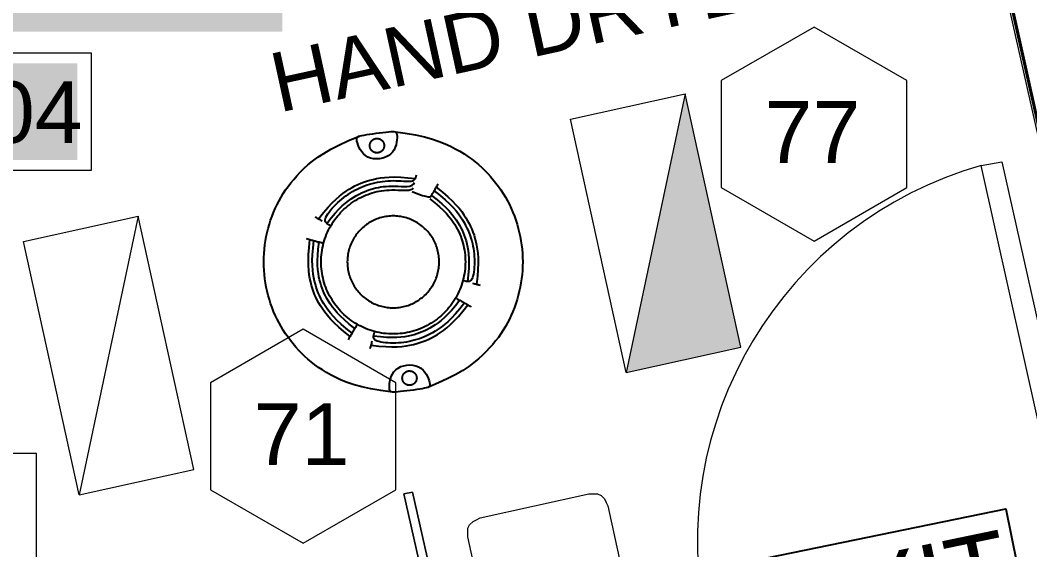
# Model space of a CAD drawing. Header units: inches. Extents: x 0.9 to 36.3, y 0.7 to 23.3.
# Drawn here: x 24.989 to 25.962, y 12.62 to 13.131 of the extents above; entities that cross this region are included whole.
import ezdxf

# ---------------------------------------------------------------- set-up
doc = ezdxf.new("R2010")
doc.units = ezdxf.units.IN
doc.linetypes.add('ACAD_ISO02W100', pattern=[15, 12, -3])
for name, color, linetype, lineweight, true_color in [('Blocks', 7, 'Continuous', 5, 0x9a9c7f), ('Boarder for name', 7, 'Continuous', 5, 0x777777), ('Doors', 7, 'Continuous', 5, 0xf2db9c), ('Lights', 7, 'Continuous', 15, 0xff0a0a), ('Numbering Lights', 1, 'Continuous', 15, 0xff0000), ('PDF_Geometry', 7, 'Continuous', 9, 0x777777)]:
    doc.layers.add(name, color=color, linetype=linetype, lineweight=lineweight, true_color=true_color)
for name, color, linetype in [('EXIT', 10, 'Continuous'), ('PDF_Text', 7, 'Continuous'), ('Smoke Detector', 104, 'Continuous')]:
    doc.layers.add(name, color=color, linetype=linetype)
doc.layers.add('Numbering receptecles', color=170, linetype='Continuous', lineweight=15)
doc.layers.add('PDF_Solid Fills', color=7, linetype='Continuous', true_color=0xffffff)
doc.styles.add('PDF Arial', font='arial.ttf')
doc.styles.get("Standard").update_dxf_attribs({"font": 'arial.ttf'})

msp = doc.modelspace()

# ---------------------------------------------------------------- hatches: boundary and pattern name
at = {"layer": 'Lights', "linetype": 'ByBlock', "ltscale": 0.001, "transparency": 33554559}
h = msp.add_hatch(color=256, dxfattribs=at)
h.paths.add_polyline_path([(25.63015, 13.06009), (25.57332, 12.79159), (25.6839, 12.81594)])
h.paths.add_polyline_path([(24.7765, 12.54384), (24.79335, 12.54384), (24.79335, 12.5639), (24.7765, 12.5639)], flags=9)
h.paths.add_polyline_path([(25.67088, 12.97179), (25.69768, 12.97179), (25.69768, 12.99117), (25.67088, 12.99117)], flags=9)
h.paths.add_polyline_path([(25.02588, 12.94593), (25.05279, 12.94593), (25.05279, 12.96564), (25.02588, 12.96564)], flags=9)
h.paths.add_polyline_path([(25.09962, 13.57578), (25.12653, 13.57578), (25.12653, 13.59549), (25.09962, 13.59549)], flags=9)
h.paths.add_polyline_path([(24.81208, 13.50909), (24.8391, 13.50909), (24.8391, 13.52914), (24.81208, 13.52914)], flags=9)
h.paths.add_polyline_path([(24.71619, 12.7993), (24.73549, 12.80572), (24.72927, 12.82443), (24.70997, 12.818)], flags=9)

# ---------------------------------------------------------------- linework, layer by layer
at = {"layer": 'Blocks', "linetype": 'ByBlock'}
msp.add_lwpolyline([(25.44563, 12.51782), (25.42063, 12.63282), (25.42063, 12.63615), (25.42063, 12.64115), (25.4223, 12.64449), (25.42563, 12.64782), (25.42897, 12.64949), (25.4323, 12.65115), (25.53729, 12.67448), (25.54063, 12.67448), (25.54563, 12.67448), (25.54896, 12.67282), (25.55229, 12.66948), (25.55396, 12.66615), (25.55563, 12.66282), (25.58063, 12.54782)], dxfattribs=at)
at = {"layer": 'Boarder for name', "linetype": 'ByBlock'}
msp.add_lwpolyline([(24.89408, 13.0996), (25.05741, 13.0996), (25.05741, 12.98627), (24.89408, 12.98627)], close=True, dxfattribs=at)
at = {"layer": 'Doors', "linetype": 'ByBlock'}
msp.add_lwpolyline([(25.99728, 12.62449), (25.91561, 12.99114), (25.93561, 12.99447), (26.01727, 12.62949)], close=True, dxfattribs=at)
msp.add_arc((26.01913, 12.62841), 0.37721, 105.92774, 192.335, dxfattribs=at)
at = {"layer": 'EXIT', "linetype": 'ByBlock', "ltscale": 0.001}
msp.add_lwpolyline([(25.96093, 12.55345), (25.73092, 12.50625), (25.70922, 12.61271), (25.93924, 12.65991)], close=True, dxfattribs=at)
at = {"layer": 'Lights', "linetype": 'ByBlock'}
for points in [[(25.57332, 12.79159), (25.51957, 13.03575), (25.63015, 13.06009), (25.57332, 12.79159), (25.6839, 12.81594), (25.63015, 13.06009)], [(25.04587, 12.67361), (24.99211, 12.91776), (25.10269, 12.94211), (25.04587, 12.67361), (25.15645, 12.69796), (25.10269, 12.94211)]]:
    msp.add_lwpolyline(points, dxfattribs=at)
at = {"layer": 'Numbering Lights', "linetype": 'ByBlock', "ltscale": 0.001}
for points in [[(25.75438, 13.12464), (25.66497, 13.07302), (25.66497, 12.96978), (25.75438, 12.91816), (25.84379, 12.96978), (25.84379, 13.07302)], [(25.26172, 12.83323), (25.17231, 12.78161), (25.17231, 12.67837), (25.26172, 12.62675), (25.35113, 12.67837), (25.35113, 12.78161)]]:
    msp.add_lwpolyline(points, close=True, dxfattribs=at)
at = {"layer": 'Numbering receptecles', "linetype": 'ByBlock', "ltscale": 0.001}
msp.add_lwpolyline([(24.80844, 12.7137), (25.00444, 12.7137), (25.00444, 12.54644), (24.80844, 12.54644)], close=True, dxfattribs=at)
at = {"layer": 'PDF_Geometry', "linetype": 'ByBlock'}
for points in [[(25.17398, 13.40612), (25.18231, 13.37446), (25.46896, 13.43779), (25.86061, 13.52445), (26.05894, 12.63782), (26.01727, 12.62949), (26.02894, 12.58115), (26.06894, 12.58949), (26.17893, 12.09617), (26.22727, 12.10617), (26.11727, 12.60115), (26.51392, 12.68948), (26.73225, 11.70452), (26.78558, 11.71619), (26.56059, 12.72448), (26.40226, 13.43445), (26.76391, 13.51445), (26.74891, 13.58445), (26.38726, 13.50278), (26.20393, 14.33442)], [(25.89728, 13.36112), (25.92228, 13.25279), (25.94228, 13.16113), (26.05894, 12.63782), (26.01727, 12.62949), (26.01727, 12.63115), (26.05561, 12.64115), (26.05561, 12.63949), (26.05727, 12.63949), (26.01727, 12.63115)], [(25.94061, 13.16113), (26.05727, 12.63949), (26.05561, 12.63949), (26.05561, 12.64115), (25.94061, 13.1528)], [(25.94228, 13.1528), (26.05727, 12.63949)]]:
    msp.add_lwpolyline(points, dxfattribs=at)
msp.add_lwpolyline([(25.4073, 12.49782), (25.3673, 12.67615), (25.35897, 12.67448), (25.39897, 12.49616), (25.35897, 12.67448), (25.3673, 12.67615)], close=True, dxfattribs=at)
at = {"layer": 'PDF_Solid Fills', "linetype": 'ByBlock', "transparency": 33554559}
for points in [[(24.67181, 13.12003), (25.24179, 13.12003), (24.67181, 13.21336), (25.24179, 13.21336)], [(24.90408, 12.99627), (25.04408, 12.99627), (24.90408, 13.0896), (25.04408, 13.0896)]]:
    msp.add_solid(points, dxfattribs=at)
at = {"layer": 'Smoke Detector', "linetype": 'ByBlock'}
for points in [[(25.34789, 12.77255), (25.33666, 12.77403), (25.32685, 12.77574), (25.31828, 12.77763), (25.31082, 12.77969), (25.30428, 12.78189), (25.29853, 12.78419), (25.2934, 12.78656), (25.28873, 12.78899), (25.28439, 12.79143), (25.28033, 12.79391), (25.27652, 12.79642), (25.27294, 12.79898), (25.26956, 12.80159), (25.26635, 12.80428), (25.26328, 12.80703), (25.26034, 12.80987), (25.2575, 12.81281), (25.25476, 12.81584), (25.25212, 12.81895), (25.24958, 12.82215), (25.24715, 12.82543), (25.24482, 12.82879), (25.24261, 12.83222), (25.24051, 12.83573), (25.23852, 12.8393), (25.23666, 12.84293), (25.23491, 12.84662), (25.23329, 12.85037), (25.23179, 12.85417), (25.23041, 12.85802), (25.22916, 12.8619), (25.22804, 12.86583), (25.22705, 12.86979), (25.22618, 12.87379), (25.22545, 12.8778), (25.22485, 12.88185), (25.22439, 12.8859), (25.22405, 12.88997), (25.22385, 12.89405), (25.22378, 12.89814), (25.22385, 12.90222), (25.22405, 12.9063), (25.22439, 12.91037), (25.22485, 12.91443), (25.22545, 12.91847), (25.22618, 12.92249), (25.22705, 12.92648), (25.22804, 12.93044), (25.22916, 12.93437), (25.23041, 12.93826), (25.23179, 12.94211), (25.23329, 12.94591), (25.23491, 12.94965), (25.23666, 12.95335), (25.23852, 12.95698), (25.24051, 12.96055), (25.24261, 12.96406), (25.24486, 12.96751), (25.24726, 12.97093), (25.24985, 12.97433), (25.25265, 12.97773), (25.25568, 12.98114), (25.25896, 12.98459), (25.26252, 12.98807), (25.26641, 12.99162), (25.27076, 12.99525), (25.27574, 12.99897), (25.28153, 13.00279), (25.28829, 13.00674), (25.29619, 13.01083), (25.3054, 13.01507), (25.31608, 13.01948)], [(25.34862, 13.02377), (25.36008, 13.02227), (25.37007, 13.02056), (25.37876, 13.01865), (25.38631, 13.01659), (25.39289, 13.01439), (25.39867, 13.01209), (25.40381, 13.00971), (25.40848, 13.00729), (25.41282, 13.00484), (25.41688, 13.00237), (25.42069, 12.99986), (25.42428, 12.9973), (25.42766, 12.99468), (25.43087, 12.992), (25.43393, 12.98924), (25.43687, 12.9864), (25.43971, 12.98347), (25.44245, 12.98044), (25.4451, 12.97732), (25.44764, 12.97412), (25.45007, 12.97084), (25.45239, 12.96749), (25.45461, 12.96405), (25.45671, 12.96055), (25.45869, 12.95698), (25.46056, 12.95335), (25.4623, 12.94965), (25.46393, 12.94591), (25.46543, 12.94211), (25.46681, 12.93826), (25.46806, 12.93437), (25.46918, 12.93044), (25.47017, 12.92648), (25.47103, 12.92249), (25.47176, 12.91847), (25.47236, 12.91443), (25.47283, 12.91037), (25.47316, 12.9063), (25.47336, 12.90222), (25.47343, 12.89814), (25.47336, 12.89405), (25.47316, 12.88997), (25.47283, 12.8859), (25.47236, 12.88185), (25.47176, 12.8778), (25.47103, 12.87379), (25.47017, 12.86979), (25.46918, 12.86583), (25.46806, 12.8619), (25.46681, 12.85802), (25.46543, 12.85417), (25.46393, 12.85037), (25.4623, 12.84662), (25.46056, 12.84293), (25.45869, 12.8393), (25.45671, 12.83573), (25.4546, 12.83222), (25.45236, 12.82876), (25.44995, 12.82534), (25.44736, 12.82194), (25.44456, 12.81854), (25.44153, 12.81513), (25.43825, 12.81169), (25.43469, 12.8082), (25.43081, 12.80465), (25.42647, 12.80103), (25.42151, 12.79732), (25.41577, 12.79351), (25.40909, 12.78959), (25.40131, 12.78554), (25.39227, 12.78135), (25.38181, 12.77702)], [(25.27663, 12.93969), (25.28138, 12.94567), (25.28573, 12.95075), (25.28974, 12.95504), (25.29345, 12.95864), (25.29689, 12.96166), (25.30012, 12.96419), (25.30317, 12.96633), (25.30609, 12.9682), (25.30892, 12.96987), (25.31169, 12.97137), (25.31444, 12.97272), (25.31721, 12.97394), (25.32003, 12.97504), (25.32293, 12.97603), (25.32595, 12.97692), (25.32913, 12.97774), (25.33252, 12.97849), (25.33619, 12.97913), (25.34026, 12.97962), (25.34483, 12.97992), (25.35, 12.98), (25.35587, 12.9798), (25.36254, 12.97929), (25.37012, 12.97842)], [(25.28769, 12.93331), (25.28653, 12.93398), (25.28549, 12.93464), (25.28459, 12.9353), (25.28387, 12.93601), (25.28334, 12.93678), (25.28304, 12.93766), (25.28298, 12.93867), (25.2832, 12.93985), (25.28372, 12.94121), (25.2845, 12.94273), (25.28553, 12.94439), (25.28676, 12.94614), (25.28818, 12.94797), (25.28975, 12.94983), (25.29144, 12.95169), (25.29322, 12.95353), (25.29506, 12.95531), (25.29696, 12.95703), (25.29891, 12.95869), (25.30092, 12.96029), (25.30298, 12.96181), (25.30509, 12.96327), (25.30724, 12.96466), (25.30944, 12.96598), (25.31168, 12.96722), (25.31396, 12.9684), (25.31628, 12.96949), (25.31863, 12.97051), (25.32101, 12.97145), (25.32343, 12.97232), (25.32587, 12.9731), (25.32833, 12.97381), (25.33082, 12.97443), (25.33332, 12.97497), (25.33585, 12.97543), (25.33838, 12.9758), (25.34093, 12.9761), (25.34348, 12.97631), (25.34604, 12.97643), (25.34861, 12.97647), (25.35116, 12.97644), (25.35369, 12.97634), (25.35613, 12.97622), (25.35847, 12.97609), (25.36065, 12.97598), (25.36265, 12.97592), (25.36443, 12.97594), (25.36595, 12.97606), (25.36718, 12.97631), (25.36816, 12.97669), (25.36893, 12.97721), (25.36953, 12.97787), (25.37, 12.97867), (25.37039, 12.97962), (25.37073, 12.98073), (25.37108, 12.98199)], [(25.38378, 12.95905), (25.38883, 12.95504), (25.39313, 12.95135), (25.39676, 12.94796), (25.39981, 12.94482), (25.40236, 12.9419), (25.4045, 12.93917), (25.40632, 12.93659), (25.4079, 12.93412), (25.40931, 12.93173), (25.41058, 12.92941), (25.41172, 12.92713), (25.41273, 12.9249), (25.41364, 12.9227), (25.41444, 12.92051), (25.41515, 12.91833), (25.41578, 12.91614), (25.41633, 12.91393), (25.41681, 12.9117), (25.41722, 12.90947), (25.41755, 12.90721), (25.41781, 12.90495), (25.418, 12.90269), (25.41811, 12.90041), (25.41815, 12.89814), (25.41811, 12.89586), (25.418, 12.89359), (25.41781, 12.89132), (25.41755, 12.88906), (25.41722, 12.88681), (25.41681, 12.88457), (25.41633, 12.88235), (25.41578, 12.88014), (25.41515, 12.87795), (25.41445, 12.87579), (25.41369, 12.87364), (25.41285, 12.87153), (25.41195, 12.86944), (25.41097, 12.86738), (25.40993, 12.86536), (25.40883, 12.86337), (25.40766, 12.86142), (25.40643, 12.85951), (25.40513, 12.85763), (25.40377, 12.85581), (25.40236, 12.85402), (25.40089, 12.85229), (25.39936, 12.8506), (25.39778, 12.84897), (25.39614, 12.84738), (25.39446, 12.84586), (25.39272, 12.84439), (25.39094, 12.84297), (25.38911, 12.84161), (25.38724, 12.84032), (25.38533, 12.83909), (25.38338, 12.83792), (25.38139, 12.83681), (25.37936, 12.83577), (25.37731, 12.8348), (25.37522, 12.83389), (25.3731, 12.83306), (25.37096, 12.83229), (25.36879, 12.83159), (25.36661, 12.83097), (25.3644, 12.83042), (25.36217, 12.82994), (25.35993, 12.82953), (25.35768, 12.8292), (25.35542, 12.82894), (25.35316, 12.82875), (25.35088, 12.82864), (25.34861, 12.8286), (25.34633, 12.82864), (25.34406, 12.82875), (25.34179, 12.82894), (25.33953, 12.8292), (25.33728, 12.82953), (25.33504, 12.82994), (25.33282, 12.83042), (25.33061, 12.83097), (25.32842, 12.83159), (25.32626, 12.83229), (25.32411, 12.83306), (25.322, 12.83389), (25.31991, 12.8348), (25.31785, 12.83577), (25.31583, 12.83681), (25.31384, 12.83792), (25.31189, 12.83909), (25.30997, 12.84032), (25.3081, 12.84161), (25.30628, 12.84297), (25.30449, 12.84439), (25.30276, 12.84586), (25.30107, 12.84738), (25.29944, 12.84897), (25.29785, 12.8506), (25.29633, 12.85229), (25.29485, 12.85402), (25.29344, 12.85581), (25.29208, 12.85763), (25.29079, 12.85951), (25.28956, 12.86142), (25.28839, 12.86337), (25.28728, 12.86536), (25.28624, 12.86738), (25.28527, 12.86944), (25.28436, 12.87153), (25.28353, 12.87364), (25.28276, 12.87579), (25.28206, 12.87795), (25.28144, 12.88014), (25.28089, 12.88235), (25.28041, 12.88457), (25.28, 12.88681), (25.27967, 12.88906), (25.27941, 12.89132), (25.27922, 12.89359), (25.27911, 12.89586), (25.27907, 12.89814), (25.27911, 12.90041), (25.27922, 12.90269), (25.27941, 12.90495), (25.27967, 12.90721), (25.28, 12.90947), (25.28041, 12.9117), (25.28089, 12.91393), (25.28144, 12.91614), (25.28206, 12.91832), (25.28276, 12.92049), (25.28353, 12.92263), (25.28436, 12.92475), (25.28527, 12.92684), (25.28624, 12.92889), (25.28728, 12.93092), (25.28839, 12.93291), (25.28956, 12.93486), (25.29079, 12.93677), (25.29208, 12.93864), (25.29344, 12.94047), (25.29485, 12.94225), (25.29633, 12.94399), (25.29785, 12.94567), (25.29944, 12.94731), (25.30107, 12.94889), (25.30276, 12.95042), (25.30449, 12.95189), (25.30628, 12.95331), (25.3081, 12.95466), (25.30997, 12.95596), (25.31189, 12.95719), (25.31384, 12.95836), (25.31583, 12.95946), (25.31785, 12.9605), (25.31991, 12.96148), (25.322, 12.96238), (25.32411, 12.96322), (25.32626, 12.96398), (25.32842, 12.96468), (25.33061, 12.96531), (25.33282, 12.96586), (25.33507, 12.96634), (25.33736, 12.96674), (25.33972, 12.96705), (25.34216, 12.96729), (25.3447, 12.96744), (25.34735, 12.9675), (25.35012, 12.96748), (25.35302, 12.96737), (25.35595, 12.96723), (25.35879, 12.96714), (25.36143, 12.96715), (25.36377, 12.96735), (25.36568, 12.96779), (25.36705, 12.96855), (25.36778, 12.96969)], [(25.28446, 12.93517), (25.28869, 12.9405), (25.29257, 12.94503), (25.29614, 12.94885), (25.29945, 12.95206), (25.30252, 12.95475), (25.30539, 12.957), (25.30811, 12.95892), (25.31071, 12.96058), (25.31323, 12.96206), (25.31568, 12.9634), (25.31807, 12.9646), (25.32042, 12.96567), (25.32274, 12.96662), (25.32505, 12.96747), (25.32735, 12.96821), (25.32965, 12.96887), (25.33198, 12.96946), (25.33435, 12.96996), (25.33676, 12.97038), (25.33925, 12.97072), (25.34182, 12.97096), (25.34449, 12.97112), (25.34728, 12.97119), (25.35021, 12.97116), (25.35326, 12.97104), (25.35634, 12.97092), (25.35935, 12.97086), (25.36215, 12.97097), (25.36465, 12.97131), (25.36672, 12.97199), (25.36825, 12.97308), (25.36912, 12.97467)], [(25.36681, 12.96608), (25.37245, 12.96383), (25.37678, 12.96229), (25.37998, 12.96136), (25.38223, 12.96093), (25.38374, 12.96091), (25.38468, 12.96118), (25.38524, 12.96165), (25.38561, 12.96222), (25.38594, 12.9628), (25.38627, 12.96338), (25.38661, 12.96395), (25.38694, 12.96453), (25.38727, 12.9651), (25.3876, 12.96568), (25.38794, 12.96626), (25.38828, 12.96685), (25.38863, 12.96745), (25.38899, 12.96808), (25.38938, 12.96875), (25.3898, 12.96948), (25.39026, 12.97028), (25.39078, 12.97118), (25.39136, 12.97219), (25.39201, 12.97332)], [(25.39016, 12.97011), (25.39614, 12.96537), (25.40122, 12.96101), (25.40551, 12.957), (25.40911, 12.9533), (25.41213, 12.94985), (25.41466, 12.94663), (25.4168, 12.94357), (25.41867, 12.94066), (25.42033, 12.93783), (25.42184, 12.93506), (25.42319, 12.9323), (25.42441, 12.92954), (25.42551, 12.92672), (25.4265, 12.92382), (25.42739, 12.92079), (25.42821, 12.91761), (25.42896, 12.91423), (25.4296, 12.91055), (25.43009, 12.90648), (25.43039, 12.90192), (25.43047, 12.89675), (25.43027, 12.89088), (25.42976, 12.88421), (25.42889, 12.87663)], [(25.38564, 12.96229), (25.39097, 12.95806), (25.3955, 12.95418), (25.39932, 12.9506), (25.40253, 12.9473), (25.40522, 12.94423), (25.40747, 12.94135), (25.40939, 12.93863), (25.41105, 12.93603), (25.41253, 12.93351), (25.41388, 12.93104), (25.41508, 12.92859), (25.41617, 12.92612), (25.41714, 12.92361), (25.41803, 12.92102), (25.41882, 12.91833), (25.41955, 12.91549), (25.42022, 12.91248), (25.42079, 12.9092), (25.42123, 12.90558), (25.4215, 12.90151), (25.42157, 12.8969), (25.42139, 12.89167), (25.42093, 12.88572), (25.42016, 12.87897)], [(25.38823, 12.96676), (25.39392, 12.96224), (25.39877, 12.95808), (25.40286, 12.95426), (25.40629, 12.95073), (25.40917, 12.94744), (25.41158, 12.94437), (25.41362, 12.94146), (25.4154, 12.93867), (25.41699, 12.93598), (25.41842, 12.93336), (25.4197, 12.9308), (25.42085, 12.92829), (25.42187, 12.9258), (25.42277, 12.92334), (25.42357, 12.92088), (25.42427, 12.91841), (25.4249, 12.91593), (25.42544, 12.91342), (25.4259, 12.9109), (25.42627, 12.90836), (25.42657, 12.90582), (25.42678, 12.90326), (25.4269, 12.9007), (25.42694, 12.89814), (25.4269, 12.89558), (25.42678, 12.89307), (25.42657, 12.89065), (25.42628, 12.88835), (25.42591, 12.88624), (25.42547, 12.88434), (25.42495, 12.88271), (25.42435, 12.88138), (25.42367, 12.88039), (25.42292, 12.87972), (25.42209, 12.87931), (25.42116, 12.87914), (25.42015, 12.87915), (25.41905, 12.87932), (25.41785, 12.87959), (25.41655, 12.87993)], [(25.27343, 12.94154), (25.27449, 12.94093), (25.27533, 12.94044), (25.27603, 12.94004), (25.27665, 12.93968), (25.27728, 12.93932), (25.278, 12.9389), (25.27887, 12.9384), (25.27999, 12.93776)], [(25.26475, 12.92061), (25.26602, 12.92027), (25.26715, 12.91997), (25.26816, 12.91969), (25.26909, 12.91944), (25.26995, 12.91921), (25.27077, 12.91899), (25.27157, 12.91878), (25.27238, 12.91856), (25.27322, 12.91834), (25.27409, 12.9181), (25.27501, 12.91786), (25.27599, 12.9176), (25.27704, 12.91732), (25.27816, 12.91701), (25.27937, 12.91669), (25.28067, 12.91634)], [(25.30705, 12.82616), (25.30108, 12.83091), (25.296, 12.83526), (25.29171, 12.83927), (25.2881, 12.84298), (25.28509, 12.84642), (25.28256, 12.84965), (25.28041, 12.8527), (25.27855, 12.85562), (25.27688, 12.85845), (25.27538, 12.86122), (25.27402, 12.86397), (25.2728, 12.86674), (25.27171, 12.86956), (25.27072, 12.87246), (25.26982, 12.87548), (25.269, 12.87866), (25.26826, 12.88205), (25.26762, 12.88572), (25.26713, 12.88979), (25.26682, 12.89436), (25.26675, 12.89953), (25.26695, 12.9054), (25.26746, 12.91207), (25.26833, 12.91965)], [(25.30899, 12.82952), (25.30329, 12.83404), (25.29845, 12.83819), (25.29436, 12.84202), (25.29092, 12.84555), (25.28805, 12.84883), (25.28564, 12.85191), (25.28359, 12.85482), (25.28182, 12.8576), (25.28022, 12.8603), (25.27879, 12.86294), (25.2775, 12.86556), (25.27634, 12.8682), (25.27529, 12.87089), (25.27435, 12.87366), (25.2735, 12.87654), (25.27272, 12.87957), (25.272, 12.8828), (25.27139, 12.8863), (25.27092, 12.89018), (25.27063, 12.89454), (25.27056, 12.89946), (25.27075, 12.90506), (25.27124, 12.91142), (25.27207, 12.91865)], [(25.31157, 12.83399), (25.30625, 12.83822), (25.30172, 12.8421), (25.29789, 12.84567), (25.29468, 12.84898), (25.292, 12.85205), (25.28974, 12.85492), (25.28783, 12.85764), (25.28617, 12.86024), (25.28468, 12.86276), (25.28334, 12.86523), (25.28213, 12.86769), (25.28105, 12.87015), (25.28007, 12.87267), (25.27919, 12.87525), (25.27839, 12.87795), (25.27766, 12.88078), (25.277, 12.8838), (25.27643, 12.88707), (25.27599, 12.8907), (25.27571, 12.89477), (25.27565, 12.89938), (25.27583, 12.90461), (25.27628, 12.91055), (25.27706, 12.91731)], [(25.42514, 12.87763), (25.42639, 12.8773), (25.42736, 12.87704), (25.42816, 12.87682), (25.42887, 12.87663), (25.42956, 12.87645), (25.43034, 12.87624), (25.43127, 12.87599), (25.43246, 12.87567)], [(25.41276, 12.8611), (25.40853, 12.85578), (25.40465, 12.85125), (25.40107, 12.84742), (25.39777, 12.84421), (25.3947, 12.84153), (25.39182, 12.83927), (25.3891, 12.83736), (25.3865, 12.8357), (25.38398, 12.83421), (25.38151, 12.83287), (25.37906, 12.83166), (25.37659, 12.83058), (25.37408, 12.8296), (25.37149, 12.82872), (25.3688, 12.82792), (25.36596, 12.82719), (25.36295, 12.82653), (25.35967, 12.82596), (25.35605, 12.82552), (25.35198, 12.82524), (25.34737, 12.82518), (25.34214, 12.82536), (25.33619, 12.82581), (25.32944, 12.82659)], [(25.40952, 12.86297), (25.41069, 12.8623), (25.41177, 12.86167), (25.41278, 12.86109), (25.41371, 12.86055), (25.41459, 12.86004), (25.41542, 12.85956), (25.4162, 12.85911), (25.41695, 12.85868), (25.41767, 12.85826), (25.41839, 12.85785), (25.41913, 12.85742), (25.4199, 12.85698), (25.42073, 12.8565), (25.42164, 12.85597), (25.42265, 12.85539), (25.42379, 12.85473)], [(25.3271, 12.81786), (25.33468, 12.81699), (25.34135, 12.81648), (25.34722, 12.81628), (25.35239, 12.81635), (25.35695, 12.81666), (25.36102, 12.81715), (25.3647, 12.81779), (25.36808, 12.81854), (25.37126, 12.81935), (25.37429, 12.82025), (25.37719, 12.82124), (25.38001, 12.82234), (25.38277, 12.82355), (25.38553, 12.82491), (25.3883, 12.82641), (25.39113, 12.82808), (25.39404, 12.82994), (25.3971, 12.83209), (25.40032, 12.83462), (25.40377, 12.83763), (25.40747, 12.84124), (25.41148, 12.84553), (25.41584, 12.85061), (25.42058, 12.85658)], [(25.41723, 12.85852), (25.41271, 12.85282), (25.40855, 12.84798), (25.40473, 12.84389), (25.4012, 12.84045), (25.39791, 12.83758), (25.39484, 12.83517), (25.39193, 12.83312), (25.38914, 12.83135), (25.38645, 12.82975), (25.38383, 12.82832), (25.38127, 12.82704), (25.37876, 12.8259), (25.37627, 12.82488), (25.37381, 12.82398), (25.37135, 12.82318), (25.36888, 12.82247), (25.3664, 12.82185), (25.36389, 12.82131), (25.36137, 12.82085), (25.35883, 12.82047), (25.35629, 12.82018), (25.35373, 12.81997), (25.35117, 12.81984), (25.34861, 12.8198), (25.34605, 12.81984), (25.34354, 12.81997), (25.34111, 12.82018), (25.33882, 12.82046), (25.33671, 12.82083), (25.33481, 12.82128), (25.33318, 12.8218), (25.33185, 12.8224), (25.33086, 12.82307), (25.33019, 12.82383), (25.32978, 12.82466), (25.32961, 12.82558), (25.32962, 12.82659), (25.32979, 12.8277), (25.33006, 12.8289), (25.3304, 12.8302)], [(25.31344, 12.83722), (25.31277, 12.83606), (25.31214, 12.83497), (25.31156, 12.83397), (25.31102, 12.83303), (25.31051, 12.83215), (25.31003, 12.83133), (25.30958, 12.83054), (25.30915, 12.8298), (25.30873, 12.82907), (25.30832, 12.82835), (25.30789, 12.82762), (25.30745, 12.82684), (25.30697, 12.82601), (25.30644, 12.8251), (25.30586, 12.82409), (25.3052, 12.82296)], [(25.3281, 12.8216), (25.32777, 12.82036), (25.32751, 12.81938), (25.32729, 12.81858), (25.3271, 12.81788), (25.32692, 12.81718), (25.32671, 12.81641), (25.32646, 12.81547), (25.32614, 12.81428)]]:
    msp.add_lwpolyline(points, dxfattribs=at)
for points in [[(25.34603, 13.00214), (25.34379, 13.00049), (25.34123, 12.99919), (25.33844, 12.99825), (25.3355, 12.99767), (25.33252, 12.99747), (25.32958, 12.99766), (25.32677, 12.99825), (25.32418, 12.99926), (25.32188, 13.00068), (25.31988, 13.00243), (25.31817, 13.00441), (25.31674, 13.00654), (25.31557, 13.00871), (25.31467, 13.01083), (25.31401, 13.01281), (25.31358, 13.01455), (25.31339, 13.01598), (25.31345, 13.01711), (25.31379, 13.01801), (25.31443, 13.01871), (25.31541, 13.01926), (25.31674, 13.01971), (25.31846, 13.0201), (25.32058, 13.02048), (25.32312, 13.02089), (25.32599, 13.02132), (25.32908, 13.02176), (25.33228, 13.02219), (25.33548, 13.0226), (25.33857, 13.02298), (25.34145, 13.0233), (25.34401, 13.02357), (25.34616, 13.02375), (25.34792, 13.02381), (25.34933, 13.02373), (25.35041, 13.02345), (25.35121, 13.02294), (25.35177, 13.02216), (25.35213, 13.02108), (25.35231, 13.01965), (25.35235, 13.01786), (25.35223, 13.01578), (25.3519, 13.01349), (25.35134, 13.01109), (25.3505, 13.00867), (25.34937, 13.00631), (25.34789, 13.0041)], [(25.33639, 13.01623), (25.33658, 13.01611), (25.33677, 13.01599), (25.33696, 13.01586), (25.33714, 13.01573), (25.33732, 13.01559), (25.33749, 13.01544), (25.33766, 13.01529), (25.33782, 13.01513), (25.33798, 13.01497), (25.33813, 13.0148), (25.33828, 13.01463), (25.33842, 13.01445), (25.33855, 13.01427), (25.33868, 13.01408), (25.3388, 13.01389), (25.33892, 13.0137), (25.33903, 13.0135), (25.33913, 13.0133), (25.33923, 13.01309), (25.33932, 13.01289), (25.3394, 13.01268), (25.33948, 13.01246), (25.33955, 13.01225), (25.33961, 13.01203), (25.33967, 13.01181), (25.33971, 13.01159), (25.33975, 13.01137), (25.33979, 13.01114), (25.33981, 13.01092), (25.33983, 13.01069), (25.33984, 13.01047), (25.33985, 13.01024), (25.33984, 13.01001), (25.33983, 13.00979), (25.33981, 13.00956), (25.33979, 13.00934), (25.33975, 13.00911), (25.33971, 13.00889), (25.33967, 13.00867), (25.33961, 13.00845), (25.33955, 13.00823), (25.33948, 13.00801), (25.3394, 13.0078), (25.33932, 13.00759), (25.33923, 13.00738), (25.33913, 13.00718), (25.33903, 13.00698), (25.33892, 13.00678), (25.3388, 13.00659), (25.33868, 13.00639), (25.33855, 13.00621), (25.33842, 13.00603), (25.33828, 13.00585), (25.33813, 13.00568), (25.33798, 13.00551), (25.33782, 13.00535), (25.33766, 13.00519), (25.33749, 13.00504), (25.33732, 13.00489), (25.33714, 13.00475), (25.33696, 13.00461), (25.33677, 13.00449), (25.33658, 13.00436), (25.33639, 13.00425), (25.33619, 13.00414), (25.33599, 13.00403), (25.33578, 13.00394), (25.33558, 13.00385), (25.33537, 13.00376), (25.33515, 13.00369), (25.33494, 13.00362), (25.33472, 13.00356), (25.3345, 13.0035), (25.33428, 13.00345), (25.33405, 13.00341), (25.33383, 13.00338), (25.33361, 13.00335), (25.33338, 13.00333), (25.33315, 13.00332), (25.33293, 13.00332), (25.3327, 13.00332), (25.33248, 13.00333), (25.33225, 13.00335), (25.33202, 13.00338), (25.3318, 13.00341), (25.33158, 13.00345), (25.33136, 13.0035), (25.33114, 13.00356), (25.33092, 13.00362), (25.3307, 13.00369), (25.33049, 13.00376), (25.33028, 13.00385), (25.33007, 13.00394), (25.32987, 13.00403), (25.32967, 13.00414), (25.32947, 13.00425), (25.32927, 13.00436), (25.32908, 13.00449), (25.3289, 13.00461), (25.32872, 13.00475), (25.32854, 13.00489), (25.32837, 13.00504), (25.3282, 13.00519), (25.32804, 13.00535), (25.32788, 13.00551), (25.32773, 13.00568), (25.32758, 13.00585), (25.32744, 13.00603), (25.3273, 13.00621), (25.32717, 13.00639), (25.32705, 13.00659), (25.32694, 13.00678), (25.32683, 13.00698), (25.32672, 13.00718), (25.32663, 13.00738), (25.32654, 13.00759), (25.32645, 13.0078), (25.32638, 13.00801), (25.32631, 13.00823), (25.32624, 13.00845), (25.32619, 13.00867), (25.32614, 13.00889), (25.3261, 13.00911), (25.32607, 13.00934), (25.32604, 13.00956), (25.32602, 13.00979), (25.32601, 13.01001), (25.32601, 13.01024), (25.32601, 13.01047), (25.32602, 13.01069), (25.32604, 13.01092), (25.32607, 13.01114), (25.3261, 13.01137), (25.32614, 13.01159), (25.32619, 13.01181), (25.32624, 13.01203), (25.32631, 13.01225), (25.32638, 13.01246), (25.32645, 13.01268), (25.32654, 13.01289), (25.32663, 13.01309), (25.32672, 13.0133), (25.32683, 13.0135), (25.32694, 13.0137), (25.32705, 13.01389), (25.32717, 13.01408), (25.3273, 13.01427), (25.32744, 13.01445), (25.32758, 13.01463), (25.32773, 13.0148), (25.32788, 13.01497), (25.32804, 13.01513), (25.3282, 13.01529), (25.32837, 13.01544), (25.32854, 13.01559), (25.32872, 13.01573), (25.3289, 13.01586), (25.32908, 13.01599), (25.32927, 13.01611), (25.32947, 13.01623), (25.32967, 13.01634), (25.32987, 13.01644), (25.33007, 13.01654), (25.33028, 13.01663), (25.33049, 13.01671), (25.3307, 13.01679), (25.33092, 13.01686), (25.33114, 13.01692), (25.33136, 13.01698), (25.33158, 13.01703), (25.3318, 13.01707), (25.33202, 13.0171), (25.33225, 13.01712), (25.33248, 13.01714), (25.3327, 13.01715), (25.33293, 13.01716), (25.33315, 13.01715), (25.33338, 13.01714), (25.33361, 13.01712), (25.33383, 13.0171), (25.33405, 13.01707), (25.33428, 13.01703), (25.3345, 13.01698), (25.33472, 13.01692), (25.33494, 13.01686), (25.33515, 13.01679), (25.33537, 13.01671), (25.33558, 13.01663), (25.33578, 13.01654), (25.33599, 13.01644), (25.33619, 13.01634)], [(25.30583, 12.9096), (25.30548, 12.90819), (25.30518, 12.90678), (25.30492, 12.90535), (25.3047, 12.90392), (25.30454, 12.90248), (25.30442, 12.90103), (25.30435, 12.89959), (25.30432, 12.89814), (25.30435, 12.89669), (25.30442, 12.89524), (25.30454, 12.8938), (25.3047, 12.89236), (25.30492, 12.89092), (25.30518, 12.8895), (25.30548, 12.88808), (25.30583, 12.88668), (25.30623, 12.88528), (25.30667, 12.8839), (25.30716, 12.88254), (25.3077, 12.88119), (25.30827, 12.87986), (25.30889, 12.87855), (25.30955, 12.87726), (25.31026, 12.876), (25.311, 12.87475), (25.31179, 12.87354), (25.31261, 12.87234), (25.31348, 12.87118), (25.31438, 12.87005), (25.31531, 12.86894), (25.31629, 12.86787), (25.31729, 12.86682), (25.31834, 12.86582), (25.31941, 12.86484), (25.32051, 12.86391), (25.32165, 12.86301), (25.32281, 12.86214), (25.32401, 12.86132), (25.32522, 12.86053), (25.32647, 12.85979), (25.32773, 12.85908), (25.32902, 12.85842), (25.33033, 12.8578), (25.33166, 12.85723), (25.33301, 12.85669), (25.33437, 12.8562), (25.33575, 12.85576), (25.33715, 12.85536), (25.33855, 12.85501), (25.33997, 12.85471), (25.34139, 12.85445), (25.34283, 12.85423), (25.34427, 12.85407), (25.34571, 12.85395), (25.34716, 12.85388), (25.34861, 12.85385), (25.35006, 12.85388), (25.3515, 12.85395), (25.35295, 12.85407), (25.35439, 12.85423), (25.35582, 12.85445), (25.35725, 12.85471), (25.35866, 12.85501), (25.36007, 12.85536), (25.36146, 12.85576), (25.36284, 12.8562), (25.36421, 12.85669), (25.36555, 12.85723), (25.36688, 12.8578), (25.36819, 12.85842), (25.36948, 12.85908), (25.37075, 12.85979), (25.37199, 12.86053), (25.37321, 12.86132), (25.3744, 12.86214), (25.37557, 12.86301), (25.3767, 12.86391), (25.37781, 12.86484), (25.37888, 12.86582), (25.37992, 12.86682), (25.38093, 12.86787), (25.3819, 12.86894), (25.38284, 12.87005), (25.38374, 12.87118), (25.3846, 12.87234), (25.38543, 12.87354), (25.38621, 12.87475), (25.38696, 12.876), (25.38766, 12.87726), (25.38832, 12.87855), (25.38894, 12.87986), (25.38952, 12.88119), (25.39005, 12.88254), (25.39054, 12.8839), (25.39098, 12.88528), (25.39138, 12.88668), (25.39173, 12.88808), (25.39204, 12.8895), (25.3923, 12.89092), (25.39251, 12.89236), (25.39268, 12.8938), (25.3928, 12.89524), (25.39287, 12.89669), (25.39289, 12.89814), (25.39287, 12.89959), (25.3928, 12.90103), (25.39268, 12.90248), (25.39251, 12.90392), (25.3923, 12.90535), (25.39204, 12.90678), (25.39173, 12.90819), (25.39138, 12.9096), (25.39098, 12.91099), (25.39054, 12.91237), (25.39005, 12.91374), (25.38952, 12.91508), (25.38894, 12.91641), (25.38832, 12.91772), (25.38766, 12.91901), (25.38696, 12.92028), (25.38621, 12.92152), (25.38543, 12.92274), (25.3846, 12.92393), (25.38374, 12.9251), (25.38284, 12.92623), (25.3819, 12.92734), (25.38093, 12.92841), (25.37992, 12.92945), (25.37888, 12.93046), (25.37781, 12.93143), (25.3767, 12.93237), (25.37557, 12.93327), (25.3744, 12.93413), (25.37321, 12.93496), (25.37199, 12.93574), (25.37075, 12.93649), (25.36948, 12.93719), (25.36819, 12.93785), (25.36688, 12.93847), (25.36555, 12.93905), (25.36421, 12.93958), (25.36284, 12.94007), (25.36146, 12.94051), (25.36007, 12.94091), (25.35866, 12.94126), (25.35725, 12.94157), (25.35582, 12.94183), (25.35439, 12.94204), (25.35295, 12.94221), (25.3515, 12.94233), (25.35006, 12.9424), (25.34861, 12.94242), (25.34716, 12.9424), (25.34571, 12.94233), (25.34427, 12.94221), (25.34283, 12.94204), (25.34139, 12.94183), (25.33997, 12.94157), (25.33855, 12.94126), (25.33715, 12.94091), (25.33575, 12.94051), (25.33437, 12.94007), (25.33301, 12.93958), (25.33166, 12.93905), (25.33033, 12.93847), (25.32902, 12.93785), (25.32773, 12.93719), (25.32647, 12.93649), (25.32522, 12.93574), (25.32401, 12.93496), (25.32281, 12.93413), (25.32165, 12.93327), (25.32051, 12.93237), (25.31941, 12.93143), (25.31834, 12.93046), (25.31729, 12.92945), (25.31629, 12.92841), (25.31531, 12.92734), (25.31438, 12.92623), (25.31348, 12.9251), (25.31261, 12.92393), (25.31179, 12.92274), (25.311, 12.92152), (25.31026, 12.92028), (25.30955, 12.91901), (25.30889, 12.91772), (25.30827, 12.91641), (25.3077, 12.91508), (25.30716, 12.91374), (25.30667, 12.91237), (25.30623, 12.91099)], [(25.35118, 12.79414), (25.35342, 12.79578), (25.35599, 12.79708), (25.35878, 12.79803), (25.36171, 12.79861), (25.36469, 12.79881), (25.36763, 12.79862), (25.37045, 12.79802), (25.37304, 12.79701), (25.37534, 12.7956), (25.37734, 12.79385), (25.37905, 12.79186), (25.38048, 12.78974), (25.38164, 12.78756), (25.38255, 12.78544), (25.38321, 12.78346), (25.38363, 12.78173), (25.38382, 12.7803), (25.38376, 12.77916), (25.38342, 12.77827), (25.38278, 12.77757), (25.38181, 12.77702), (25.38047, 12.77657), (25.37876, 12.77618), (25.37663, 12.77579), (25.37409, 12.77539), (25.37122, 12.77496), (25.36814, 12.77452), (25.36494, 12.77409), (25.36174, 12.77368), (25.35864, 12.7733), (25.35576, 12.77297), (25.3532, 12.77271), (25.35105, 12.77253), (25.34929, 12.77246), (25.34789, 12.77255), (25.3468, 12.77283), (25.346, 12.77334), (25.34544, 12.77412), (25.34509, 12.7752), (25.3449, 12.77663), (25.34486, 12.77842), (25.34499, 12.7805), (25.34532, 12.78278), (25.34588, 12.78518), (25.34671, 12.78761), (25.34785, 12.78997), (25.34933, 12.79217)], [(25.37097, 12.78425), (25.37091, 12.78403), (25.37084, 12.78381), (25.37076, 12.7836), (25.37068, 12.78339), (25.37059, 12.78318), (25.37049, 12.78298), (25.37039, 12.78278), (25.37028, 12.78258), (25.37016, 12.78238), (25.37004, 12.78219), (25.36991, 12.78201), (25.36978, 12.78182), (25.36964, 12.78165), (25.36949, 12.78147), (25.36934, 12.78131), (25.36918, 12.78114), (25.36902, 12.78099), (25.36885, 12.78083), (25.36868, 12.78069), (25.3685, 12.78055), (25.36832, 12.78041), (25.36813, 12.78028), (25.36794, 12.78016), (25.36775, 12.78004), (25.36755, 12.77993), (25.36735, 12.77983), (25.36714, 12.77973), (25.36694, 12.77964), (25.36672, 12.77956), (25.36651, 12.77948), (25.3663, 12.77942), (25.36608, 12.77935), (25.36586, 12.7793), (25.36564, 12.77925), (25.36541, 12.77921), (25.36519, 12.77918), (25.36497, 12.77915), (25.36474, 12.77913), (25.36451, 12.77912), (25.36429, 12.77912), (25.36406, 12.77912), (25.36383, 12.77913), (25.36361, 12.77915), (25.36338, 12.77918), (25.36316, 12.77921), (25.36294, 12.77925), (25.36272, 12.7793), (25.3625, 12.77935), (25.36228, 12.77942), (25.36206, 12.77948), (25.36185, 12.77956), (25.36164, 12.77964), (25.36143, 12.77973), (25.36123, 12.77983), (25.36103, 12.77993), (25.36083, 12.78004), (25.36063, 12.78016), (25.36044, 12.78028), (25.36026, 12.78041), (25.36008, 12.78055), (25.3599, 12.78069), (25.35973, 12.78083), (25.35956, 12.78099), (25.35939, 12.78114), (25.35924, 12.78131), (25.35909, 12.78147), (25.35894, 12.78165), (25.3588, 12.78182), (25.35866, 12.78201), (25.35853, 12.78219), (25.35841, 12.78238), (25.3583, 12.78258), (25.35819, 12.78278), (25.35808, 12.78298), (25.35798, 12.78318), (25.35789, 12.78339), (25.35781, 12.7836), (25.35774, 12.78381), (25.35767, 12.78403), (25.3576, 12.78425), (25.35755, 12.78447), (25.3575, 12.78469), (25.35746, 12.78491), (25.35743, 12.78513), (25.3574, 12.78536), (25.35738, 12.78558), (25.35737, 12.78581), (25.35737, 12.78604), (25.35737, 12.78626), (25.35738, 12.78649), (25.3574, 12.78672), (25.35743, 12.78694), (25.35746, 12.78716), (25.3575, 12.78739), (25.35755, 12.78761), (25.3576, 12.78783), (25.35767, 12.78805), (25.35774, 12.78826), (25.35781, 12.78847), (25.35789, 12.78868), (25.35798, 12.78889), (25.35808, 12.7891), (25.35819, 12.7893), (25.3583, 12.7895), (25.35841, 12.78969), (25.35853, 12.78988), (25.35866, 12.79007), (25.3588, 12.79025), (25.35894, 12.79043), (25.35909, 12.7906), (25.35924, 12.79077), (25.35939, 12.79093), (25.35956, 12.79109), (25.35973, 12.79124), (25.3599, 12.79139), (25.36008, 12.79153), (25.36026, 12.79166), (25.36044, 12.79179), (25.36063, 12.79191), (25.36083, 12.79203), (25.36103, 12.79214), (25.36123, 12.79224), (25.36143, 12.79234), (25.36164, 12.79243), (25.36185, 12.79251), (25.36206, 12.79259), (25.36228, 12.79266), (25.3625, 12.79272), (25.36272, 12.79278), (25.36294, 12.79282), (25.36316, 12.79286), (25.36338, 12.7929), (25.36361, 12.79292), (25.36383, 12.79294), (25.36406, 12.79295), (25.36429, 12.79296), (25.36451, 12.79295), (25.36474, 12.79294), (25.36497, 12.79292), (25.36519, 12.7929), (25.36541, 12.79286), (25.36564, 12.79282), (25.36586, 12.79278), (25.36608, 12.79272), (25.3663, 12.79266), (25.36651, 12.79259), (25.36672, 12.79251), (25.36694, 12.79243), (25.36714, 12.79234), (25.36735, 12.79224), (25.36755, 12.79214), (25.36775, 12.79203), (25.36794, 12.79191), (25.36813, 12.79179), (25.36832, 12.79166), (25.3685, 12.79153), (25.36868, 12.79139), (25.36885, 12.79124), (25.36902, 12.79109), (25.36918, 12.79093), (25.36934, 12.79077), (25.36949, 12.7906), (25.36964, 12.79043), (25.36978, 12.79025), (25.36991, 12.79007), (25.37004, 12.78988), (25.37016, 12.78969), (25.37028, 12.7895), (25.37039, 12.7893), (25.37049, 12.7891), (25.37059, 12.78889), (25.37068, 12.78868), (25.37076, 12.78847), (25.37084, 12.78826), (25.37091, 12.78805), (25.37097, 12.78783), (25.37103, 12.78761), (25.37107, 12.78739), (25.37111, 12.78716), (25.37115, 12.78694), (25.37117, 12.78672), (25.37119, 12.78649), (25.3712, 12.78626), (25.37121, 12.78604), (25.3712, 12.78581), (25.37119, 12.78558), (25.37117, 12.78536), (25.37115, 12.78513), (25.37111, 12.78491), (25.37107, 12.78469), (25.37103, 12.78447)]]:
    msp.add_lwpolyline(points, close=True, dxfattribs=at)

# ---------------------------------------------------------------- texts
at = {"layer": 'Blocks', "linetype": 'ByBlock'}
msp.add_text('HAND DRYER', height=0.057272, rotation=12.30802, dxfattribs=at).set_placement((25.23823, 13.04196))
at = {"layer": 'EXIT', "linetype": 'ACAD_ISO02W100', "ltscale": 0.01}
msp.add_text('EXIT', height=0.068792, rotation=11.73348, dxfattribs=at).set_placement((25.73827, 12.52947))
at = {"layer": 'Numbering Lights', "linetype": 'ByBlock', "ltscale": 0.001}
for s, p in [('77', (25.70655, 12.99361)), ('71', (25.21388, 12.7022))]:
    msp.add_text(s, height=0.05956, dxfattribs=at).set_placement(p)
at = {"layer": 'PDF_Text', "linetype": 'ByBlock', "insert": (24.91073, 13.04212), "char_height": 0.059386, "attachment_point": 4, "style": 'PDF Arial'}
msp.add_mtext('104', dxfattribs=at)

doc.saveas('drawing.dxf')
